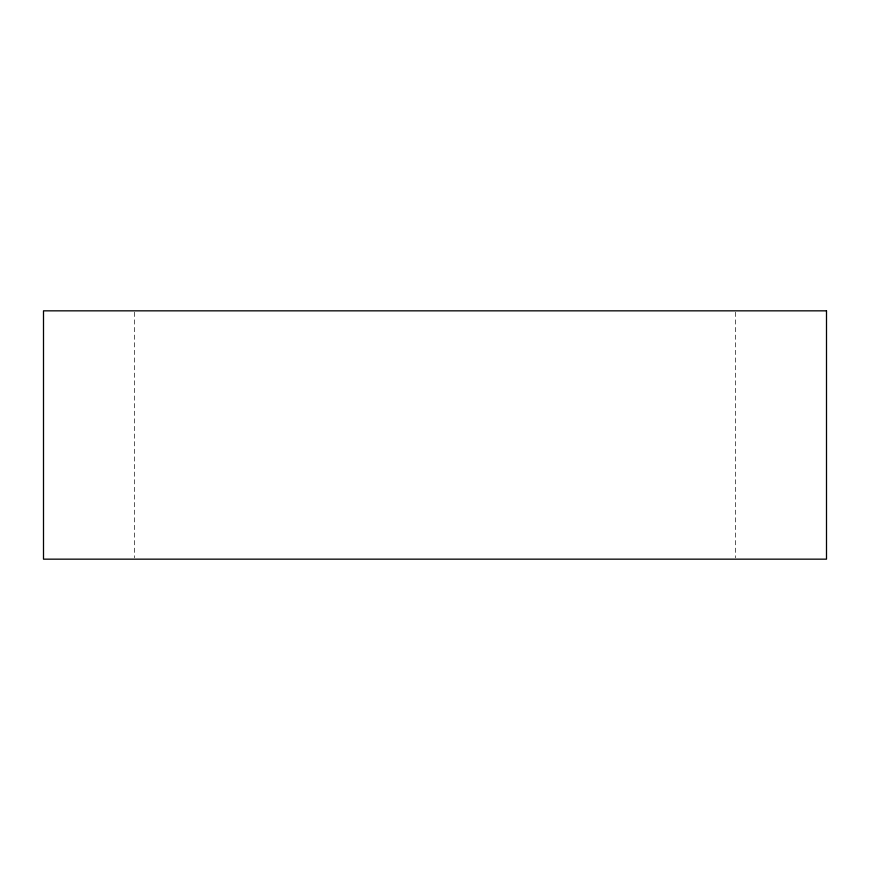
<?xml version="1.0" encoding="UTF-8"?>
<svg xmlns="http://www.w3.org/2000/svg" width="870" height="870" viewBox="0 0 870 870"><rect width="100%" height="100%" fill="white"/><g stroke="black" fill="none" stroke-linecap="round" stroke-linejoin="round"><path stroke-width="0.65" stroke-dasharray="4.35 3.26" d="M735.65 312.199L735.65 557.8M134.35 312.199L134.35 557.8"/><path stroke-width="1.3" d="M826.5 310.84L43.5 310.84L43.5 559.16L826.5 559.16L826.5 310.84"/></g></svg>
